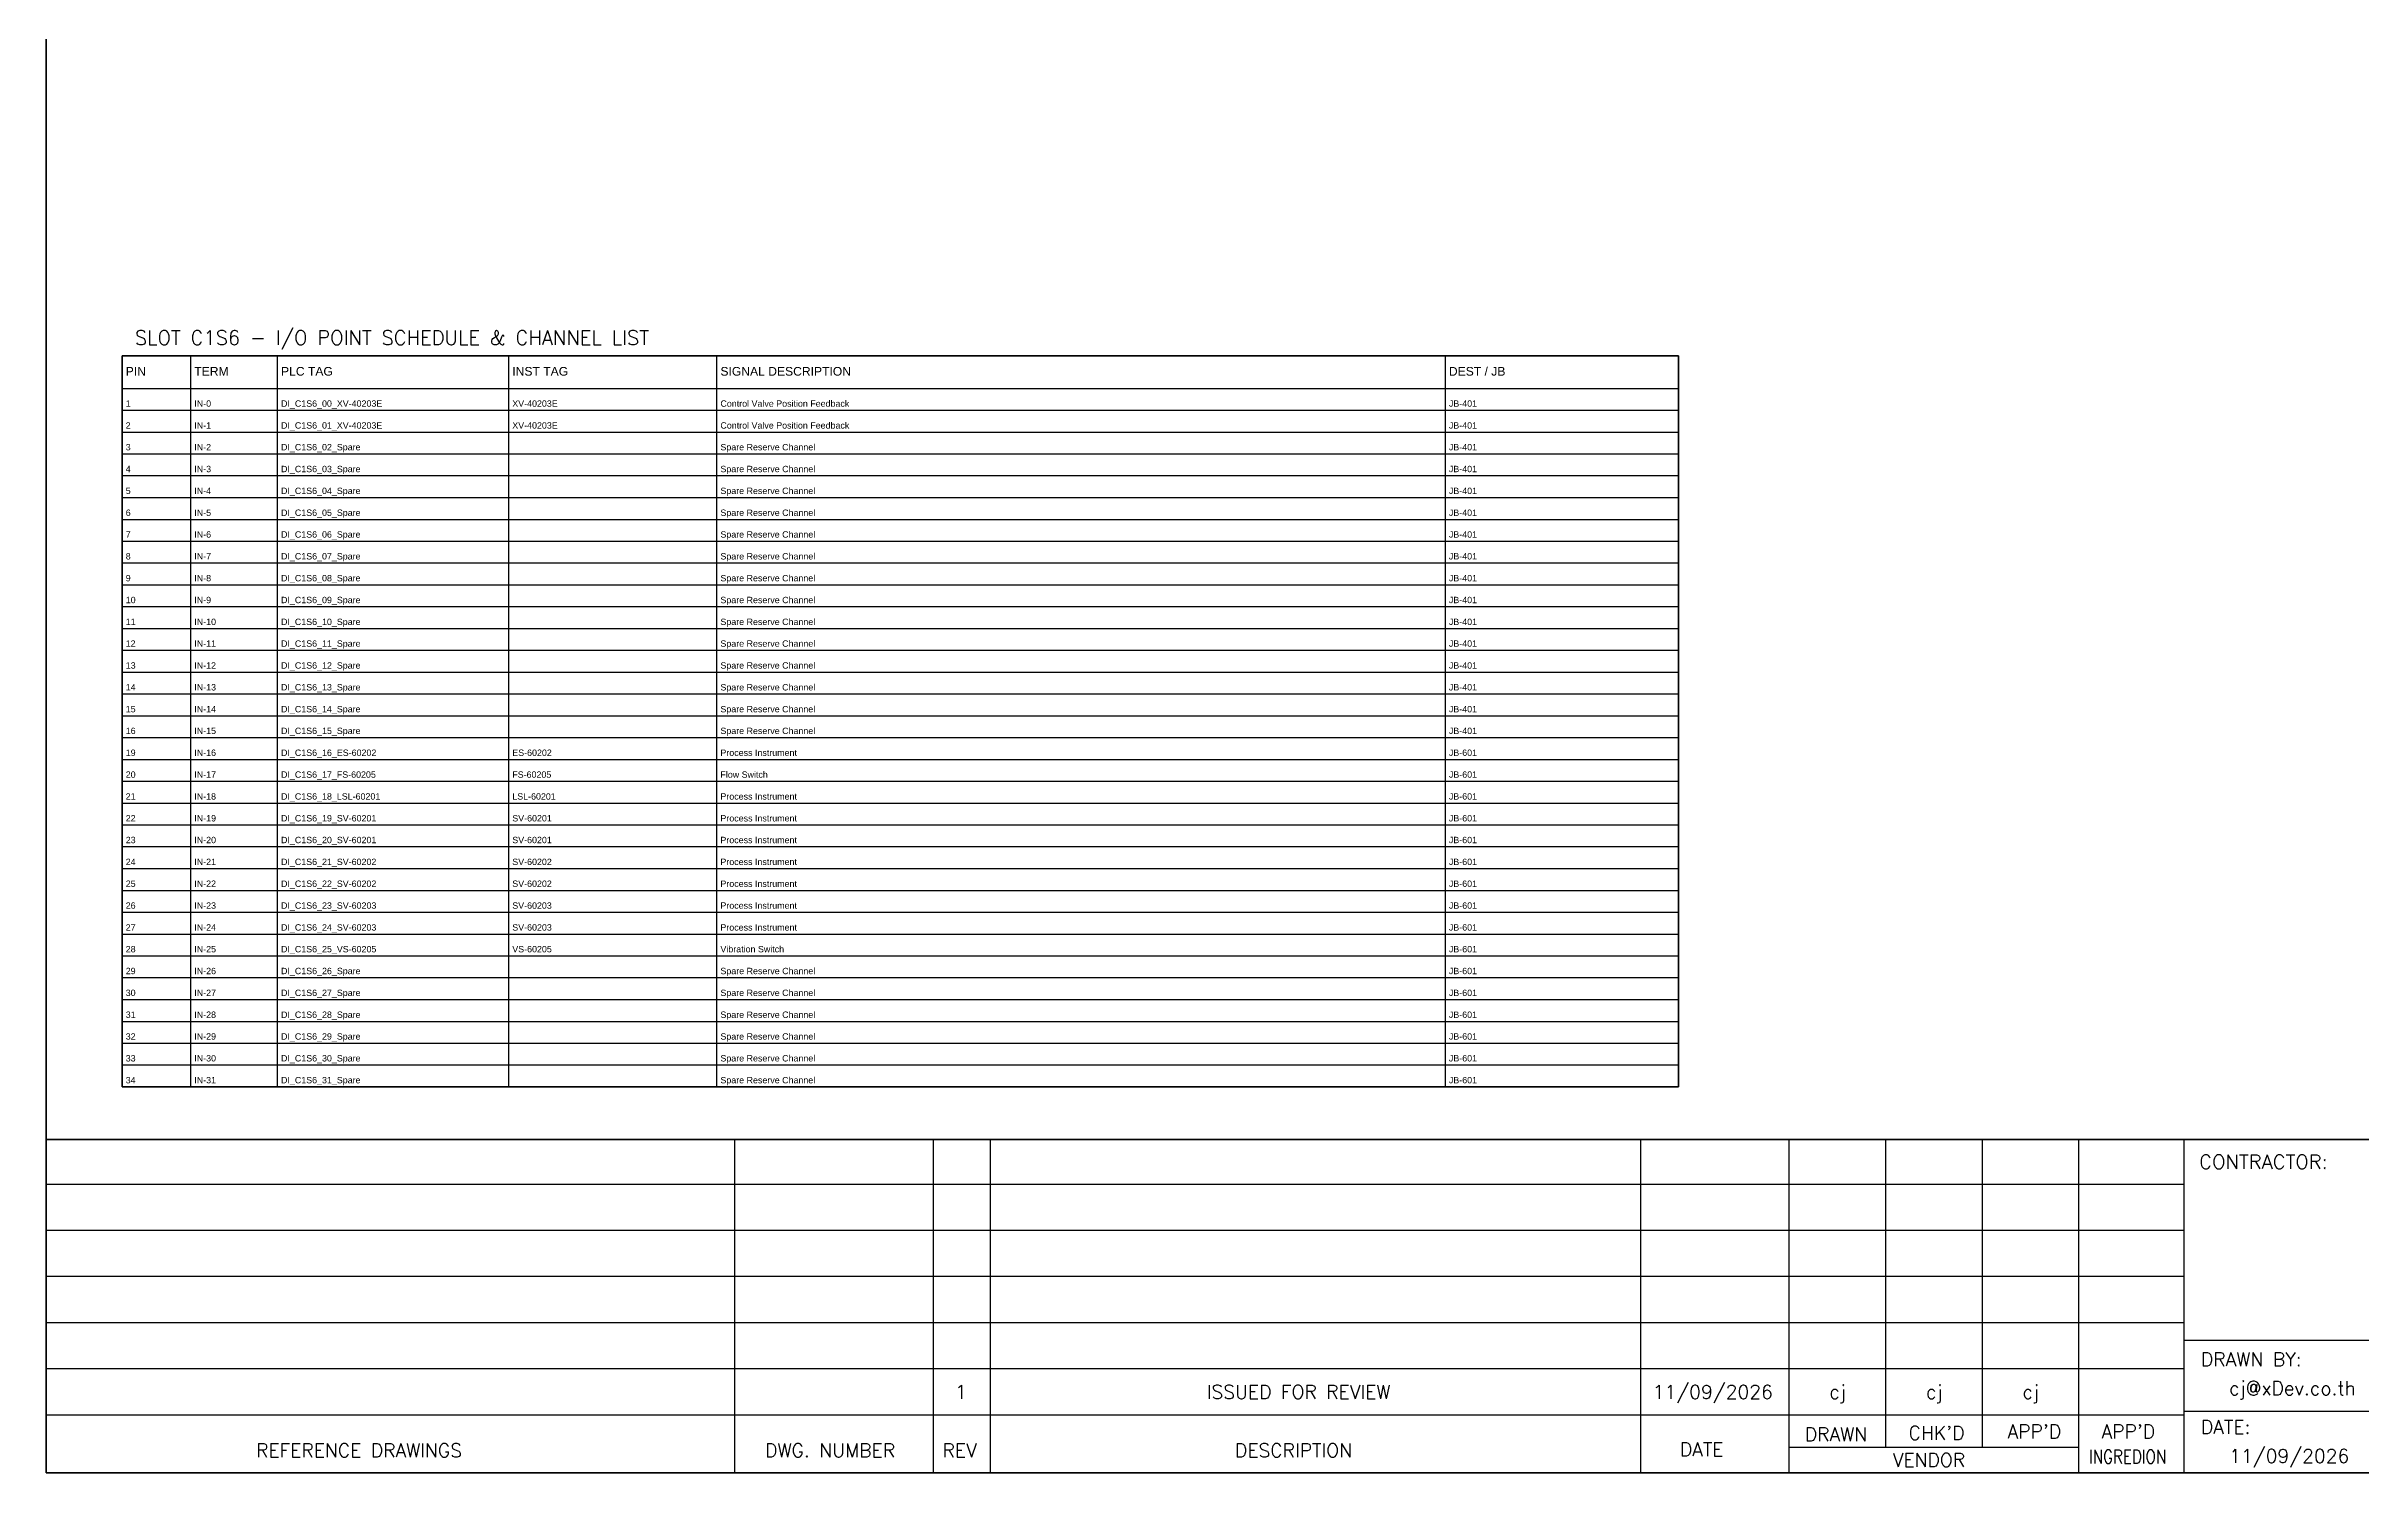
# Model space of a CAD drawing. Header units: millimetres. Extents: x 0 to 54213, y -3004 to 2820.
# Drawn here: x 25160 to 27162, y 0 to 1234 of the extents above; entities that cross this region are included whole.
import ezdxf
from ezdxf.enums import TextEntityAlignment as Align

# ---------------------------------------------------------------- set-up
doc = ezdxf.new("R2010")
doc.units = ezdxf.units.MM
for name, color, linetype in [('GT_1', 9, 'Continuous'), ('HELPPOINT', 7, 'Continuous'), ('MEMBER', 7, 'Continuous')]:
    doc.layers.add(name, color=color, linetype=linetype)
doc.styles.add('ROMANS', font='romans.shx', dxfattribs={"width": 0.85, "height": 25})
doc.styles.get("Standard").update_dxf_attribs({"font": 'arial.ttf'})

msp = doc.modelspace()

# ---------------------------------------------------------------- linework, layer by layer
at = {"color": 7}
for p, q in [((25284.8, 333.8), (25284.8, 965.9)), ((25359.8, 333.8), (25359.8, 965.9)), ((25559.8, 333.8), (25559.8, 965.9)), ((25739.8, 333.8), (25739.8, 965.9)), ((26369.8, 333.8), (26369.8, 965.9)), ((25225.5, 937.9), (26571.3, 937.9))]:
    msp.add_line(p, q, dxfattribs=at)
at = {"color": 8}
for p, q in [((25225.5, 919), (26571.3, 919)), ((25225.5, 900.1), (26571.3, 900.1)), ((25225.5, 881.3), (26571.3, 881.3)), ((25225.5, 862.4), (26571.3, 862.4)), ((25225.5, 843.5), (26571.3, 843.5)), ((25225.5, 824.6), (26571.3, 824.6)), ((25225.5, 805.8), (26571.3, 805.8)), ((25225.5, 786.9), (26571.3, 786.9)), ((25225.5, 768), (26571.3, 768)), ((25225.5, 749.1), (26571.3, 749.1)), ((25225.5, 730.2), (26571.3, 730.2)), ((25225.5, 711.4), (26571.3, 711.4)), ((25225.5, 692.5), (26571.3, 692.5)), ((25225.5, 673.6), (26571.3, 673.6)), ((25225.5, 654.7), (26571.3, 654.7)), ((25225.5, 635.9), (26571.3, 635.9)), ((25225.5, 617), (26571.3, 617)), ((25225.5, 598.1), (26571.3, 598.1)), ((25225.5, 579.2), (26571.3, 579.2)), ((25225.5, 560.3), (26571.3, 560.3)), ((25225.5, 541.5), (26571.3, 541.5)), ((25225.5, 522.6), (26571.3, 522.6)), ((25225.5, 503.7), (26571.3, 503.7)), ((25225.5, 484.8), (26571.3, 484.8)), ((25225.5, 465.9), (26571.3, 465.9)), ((25225.5, 447.1), (26571.3, 447.1)), ((25225.5, 428.2), (26571.3, 428.2)), ((25225.5, 409.3), (26571.3, 409.3)), ((25225.5, 390.4), (26571.3, 390.4)), ((25225.5, 371.6), (26571.3, 371.6)), ((25225.5, 352.7), (26571.3, 352.7))]:
    msp.add_line(p, q, dxfattribs=at)
msp.add_lwpolyline([(25225.5, 965.9), (26571.3, 965.9), (26571.3, 333.8), (25225.5, 333.8)], close=True)
at = {"color": 7}
msp.add_lwpolyline([(25225.5, 333.8), (26571.3, 333.8), (26571.3, 965.9), (25225.5, 965.9), (25225.5, 333.8)], dxfattribs=at)
at = {"layer": 'GT_1', "color": 4}
for p, q in [((25755.2, 0), (25755.2, 288.2)), ((25927.1, 0), (25927.1, 288.2)), ((25976.3, 0), (25976.3, 288.2)), ((26538.9, 0), (26538.9, 288.2)), ((26667.2, 0), (26667.2, 288.2)), ((26750.8, 21.8), (26750.8, 288.2)), ((26834.3, 21.8), (26834.3, 288.2)), ((26917.6, 0), (26917.6, 288.2)), ((27008.6, 0), (27008.6, 288.2)), ((27008.6, 249.3), (25159.8, 249.3)), ((27008.6, 209.5), (25159.8, 209.5)), ((27008.6, 169.6), (25159.8, 169.6)), ((27008.6, 129.7), (25159.8, 129.7)), ((27795.6, 114.3), (27008.6, 114.3)), ((27008.6, 89.7), (25159.8, 89.7)), ((27008.5, 49.8), (25159.8, 49.8)), ((27795.6, 52.9), (27008.6, 52.9)), ((26917.6, 21.8), (26667.2, 21.8))]:
    msp.add_line(p, q, dxfattribs=at)
at = {"layer": 'HELPPOINT', "color": 4, "lineweight": 35}
for p, q in [((25159.8, 0), (25159.8, 2704.2)), ((25159.8, 0), (25159.8, 2704.2)), ((29053.1, 0), (25159.8, 0)), ((29053.1, 0), (25159.8, 0))]:
    msp.add_line(p, q, dxfattribs=at)
at = {"layer": 'MEMBER', "color": 4, "lineweight": 35}
msp.add_line((25159.8, 288.2), (29053.1, 288.2), dxfattribs=at)
msp.add_line((25159.8, 288.2), (29053.1, 288.2), dxfattribs=at)

# ---------------------------------------------------------------- texts
at = {"color": 3}
for s, p in [('PIN', (25228.5, 948.9)), ('TERM', (25287.8, 948.9)), ('PLC TAG', (25362.8, 948.9)), ('INST TAG', (25562.8, 948.9)), ('SIGNAL DESCRIPTION', (25742.8, 948.9)), ('DEST / JB', (26372.8, 948.9))]:
    msp.add_text(s, height=7.5, dxfattribs=at).set_placement(p)
at = {"color": 7}
for s, p in [('1', (25228.5, 922)), ('IN-0', (25287.8, 922)), ('DI_C1S6_00_XV-40203E', (25362.8, 922)), ('XV-40203E', (25562.8, 922)), ('Control Valve Position Feedback', (25742.8, 922)), ('JB-401', (26372.8, 922)), ('2', (25228.5, 903.1)), ('IN-1', (25287.8, 903.1)), ('DI_C1S6_01_XV-40203E', (25362.8, 903.1)), ('XV-40203E', (25562.8, 903.1)), ('Control Valve Position Feedback', (25742.8, 903.1)), ('JB-401', (26372.8, 903.1)), ('3', (25228.5, 884.3)), ('IN-2', (25287.8, 884.3)), ('DI_C1S6_02_Spare', (25362.8, 884.3)), ('Spare Reserve Channel', (25742.8, 884.3)), ('JB-401', (26372.8, 884.3)), ('4', (25228.5, 865.4)), ('IN-3', (25287.8, 865.4)), ('DI_C1S6_03_Spare', (25362.8, 865.4)), ('Spare Reserve Channel', (25742.8, 865.4)), ('JB-401', (26372.8, 865.4)), ('5', (25228.5, 846.5)), ('IN-4', (25287.8, 846.5)), ('DI_C1S6_04_Spare', (25362.8, 846.5)), ('Spare Reserve Channel', (25742.8, 846.5)), ('JB-401', (26372.8, 846.5)), ('6', (25228.5, 827.6)), ('IN-5', (25287.8, 827.6)), ('DI_C1S6_05_Spare', (25362.8, 827.6)), ('Spare Reserve Channel', (25742.8, 827.6)), ('JB-401', (26372.8, 827.6)), ('7', (25228.5, 808.8)), ('IN-6', (25287.8, 808.8)), ('DI_C1S6_06_Spare', (25362.8, 808.8)), ('Spare Reserve Channel', (25742.8, 808.8)), ('JB-401', (26372.8, 808.8)), ('8', (25228.5, 789.9)), ('IN-7', (25287.8, 789.9)), ('DI_C1S6_07_Spare', (25362.8, 789.9)), ('Spare Reserve Channel', (25742.8, 789.9)), ('JB-401', (26372.8, 789.9)), ('9', (25228.5, 771)), ('IN-8', (25287.8, 771)), ('DI_C1S6_08_Spare', (25362.8, 771)), ('Spare Reserve Channel', (25742.8, 771)), ('JB-401', (26372.8, 771)), ('10', (25228.5, 752.1)), ('IN-9', (25287.8, 752.1)), ('DI_C1S6_09_Spare', (25362.8, 752.1)), ('Spare Reserve Channel', (25742.8, 752.1)), ('JB-401', (26372.8, 752.1)), ('11', (25228.5, 733.2)), ('IN-10', (25287.8, 733.2)), ('DI_C1S6_10_Spare', (25362.8, 733.2)), ('Spare Reserve Channel', (25742.8, 733.2)), ('JB-401', (26372.8, 733.2)), ('12', (25228.5, 714.4)), ('13', (25228.5, 695.5)), ('IN-11', (25287.8, 714.4)), ('IN-12', (25287.8, 695.5)), ('DI_C1S6_11_Spare', (25362.8, 714.4)), ('DI_C1S6_12_Spare', (25362.8, 695.5)), ('Spare Reserve Channel', (25742.8, 714.4)), ('Spare Reserve Channel', (25742.8, 695.5)), ('JB-401', (26372.8, 714.4)), ('JB-401', (26372.8, 695.5)), ('14', (25228.5, 676.6)), ('IN-13', (25287.8, 676.6)), ('DI_C1S6_13_Spare', (25362.8, 676.6)), ('Spare Reserve Channel', (25742.8, 676.6)), ('JB-401', (26372.8, 676.6)), ('15', (25228.5, 657.7)), ('IN-14', (25287.8, 657.7)), ('DI_C1S6_14_Spare', (25362.8, 657.7)), ('Spare Reserve Channel', (25742.8, 657.7)), ('JB-401', (26372.8, 657.7)), ('16', (25228.5, 638.9)), ('IN-15', (25287.8, 638.9)), ('DI_C1S6_15_Spare', (25362.8, 638.9)), ('Spare Reserve Channel', (25742.8, 638.9)), ('JB-401', (26372.8, 638.9)), ('19', (25228.5, 620)), ('IN-16', (25287.8, 620)), ('DI_C1S6_16_ES-60202', (25362.8, 620)), ('ES-60202', (25562.8, 620)), ('Process Instrument', (25742.8, 620)), ('JB-601', (26372.8, 620)), ('20', (25228.5, 601.1)), ('IN-17', (25287.8, 601.1)), ('DI_C1S6_17_FS-60205', (25362.8, 601.1)), ('FS-60205', (25562.8, 601.1)), ('Flow Switch', (25742.8, 601.1)), ('JB-601', (26372.8, 601.1)), ('21', (25228.5, 582.2)), ('IN-18', (25287.8, 582.2)), ('DI_C1S6_18_LSL-60201', (25362.8, 582.2)), ('LSL-60201', (25562.8, 582.2)), ('Process Instrument', (25742.8, 582.2)), ('JB-601', (26372.8, 582.2)), ('22', (25228.5, 563.3)), ('IN-19', (25287.8, 563.3)), ('DI_C1S6_19_SV-60201', (25362.8, 563.3)), ('SV-60201', (25562.8, 563.3)), ('Process Instrument', (25742.8, 563.3)), ('JB-601', (26372.8, 563.3)), ('23', (25228.5, 544.5)), ('IN-20', (25287.8, 544.5)), ('DI_C1S6_20_SV-60201', (25362.8, 544.5)), ('SV-60201', (25562.8, 544.5)), ('Process Instrument', (25742.8, 544.5)), ('JB-601', (26372.8, 544.5)), ('24', (25228.5, 525.6)), ('IN-21', (25287.8, 525.6)), ('DI_C1S6_21_SV-60202', (25362.8, 525.6)), ('SV-60202', (25562.8, 525.6)), ('Process Instrument', (25742.8, 525.6)), ('JB-601', (26372.8, 525.6)), ('25', (25228.5, 506.7)), ('IN-22', (25287.8, 506.7)), ('DI_C1S6_22_SV-60202', (25362.8, 506.7)), ('SV-60202', (25562.8, 506.7)), ('Process Instrument', (25742.8, 506.7)), ('JB-601', (26372.8, 506.7)), ('26', (25228.5, 487.8)), ('IN-23', (25287.8, 487.8)), ('DI_C1S6_23_SV-60203', (25362.8, 487.8)), ('SV-60203', (25562.8, 487.8)), ('Process Instrument', (25742.8, 487.8)), ('JB-601', (26372.8, 487.8)), ('27', (25228.5, 468.9)), ('IN-24', (25287.8, 468.9)), ('DI_C1S6_24_SV-60203', (25362.8, 468.9)), ('SV-60203', (25562.8, 468.9)), ('Process Instrument', (25742.8, 468.9)), ('JB-601', (26372.8, 468.9)), ('28', (25228.5, 450.1)), ('IN-25', (25287.8, 450.1)), ('DI_C1S6_25_VS-60205', (25362.8, 450.1)), ('VS-60205', (25562.8, 450.1)), ('Vibration Switch', (25742.8, 450.1)), ('JB-601', (26372.8, 450.1)), ('29', (25228.5, 431.2)), ('IN-26', (25287.8, 431.2)), ('DI_C1S6_26_Spare', (25362.8, 431.2)), ('Spare Reserve Channel', (25742.8, 431.2)), ('JB-601', (26372.8, 431.2)), ('30', (25228.5, 412.3)), ('IN-27', (25287.8, 412.3)), ('DI_C1S6_27_Spare', (25362.8, 412.3)), ('Spare Reserve Channel', (25742.8, 412.3)), ('JB-601', (26372.8, 412.3)), ('31', (25228.5, 393.4)), ('IN-28', (25287.8, 393.4)), ('DI_C1S6_28_Spare', (25362.8, 393.4)), ('Spare Reserve Channel', (25742.8, 393.4)), ('JB-601', (26372.8, 393.4)), ('32', (25228.5, 374.6)), ('33', (25228.5, 355.7)), ('IN-29', (25287.8, 374.6)), ('IN-30', (25287.8, 355.7)), ('DI_C1S6_29_Spare', (25362.8, 374.6)), ('DI_C1S6_30_Spare', (25362.8, 355.7)), ('Spare Reserve Channel', (25742.8, 374.6)), ('Spare Reserve Channel', (25742.8, 355.7)), ('JB-601', (26372.8, 374.6)), ('JB-601', (26372.8, 355.7)), ('34', (25228.5, 336.8)), ('IN-31', (25287.8, 336.8)), ('DI_C1S6_31_Spare', (25362.8, 336.8)), ('Spare Reserve Channel', (25742.8, 336.8)), ('JB-601', (26372.8, 336.8))]:
    msp.add_text(s, height=5.5, dxfattribs=at).set_placement(p)
at = {"layer": 'MEMBER', "color": 4, "ltscale": 0.8, "style": 'ROMANS'}
for s, height, p in [('SLOT C1S6 - I/O POINT SCHEDULE & CHANNEL LIST', 12.35, (25236.4, 975.6)), ('CONTRACTOR:', 12.35, (27021.7, 262.7)), ('DRAWN BY:', 11.88, (27023.2, 92.1)), ('cj@xDev.co.th', 11.875, (27047.6, 67.2)), ("CHK'D", 11.88, (26770.4, 28.5)), ("APP'D", 11.88, (26856, 29.7)), ("APP'D", 11.88, (26937.2, 29.7)), ('DATE:', 11.88, (27023.2, 33.6)), ('REFERENCE DRAWINGS', 11.875, (25341.2, 13.4)), ('DWG. NUMBER', 11.875, (25781.4, 13.4)), ('REV', 11.88, (25934.9, 13.4)), ('DESCRIPTION', 11.875, (26187.8, 13.4)), ('DATE', 11.88, (26572.6, 14.2)), ('DRAWN', 11.88, (26680.6, 27.3)), ('11/09/2026', 11.88, (27047.6, 8.5)), ('VENDOR', 11.88, (26756.7, 5.1))]:
    msp.add_text(s, height=height, dxfattribs=at).set_placement(p)
for s, height, p in [('1', 11.9, (25950.7, 69.9)), ('ISSUED FOR REVIEW', 11.875, (26242.8, 69.9)), ('11/09/2026', 11.88, (26601, 69.9)), ('cj', 11.88, (26708.9, 69.9)), ('cj', 11.88, (26792.5, 69.9)), ('cj', 11.88, (26876, 69.9))]:
    msp.add_text(s, height=height, dxfattribs=at).set_placement(p, align=Align.MIDDLE_CENTER)
at = {"layer": 'MEMBER', "color": 4, "ltscale": 0.8, "style": 'ROMANS', "width": 0.8}
msp.add_text('INGREDION', height=11.88, dxfattribs=at).set_placement((26926.4, 8))

doc.saveas('drawing.dxf')
